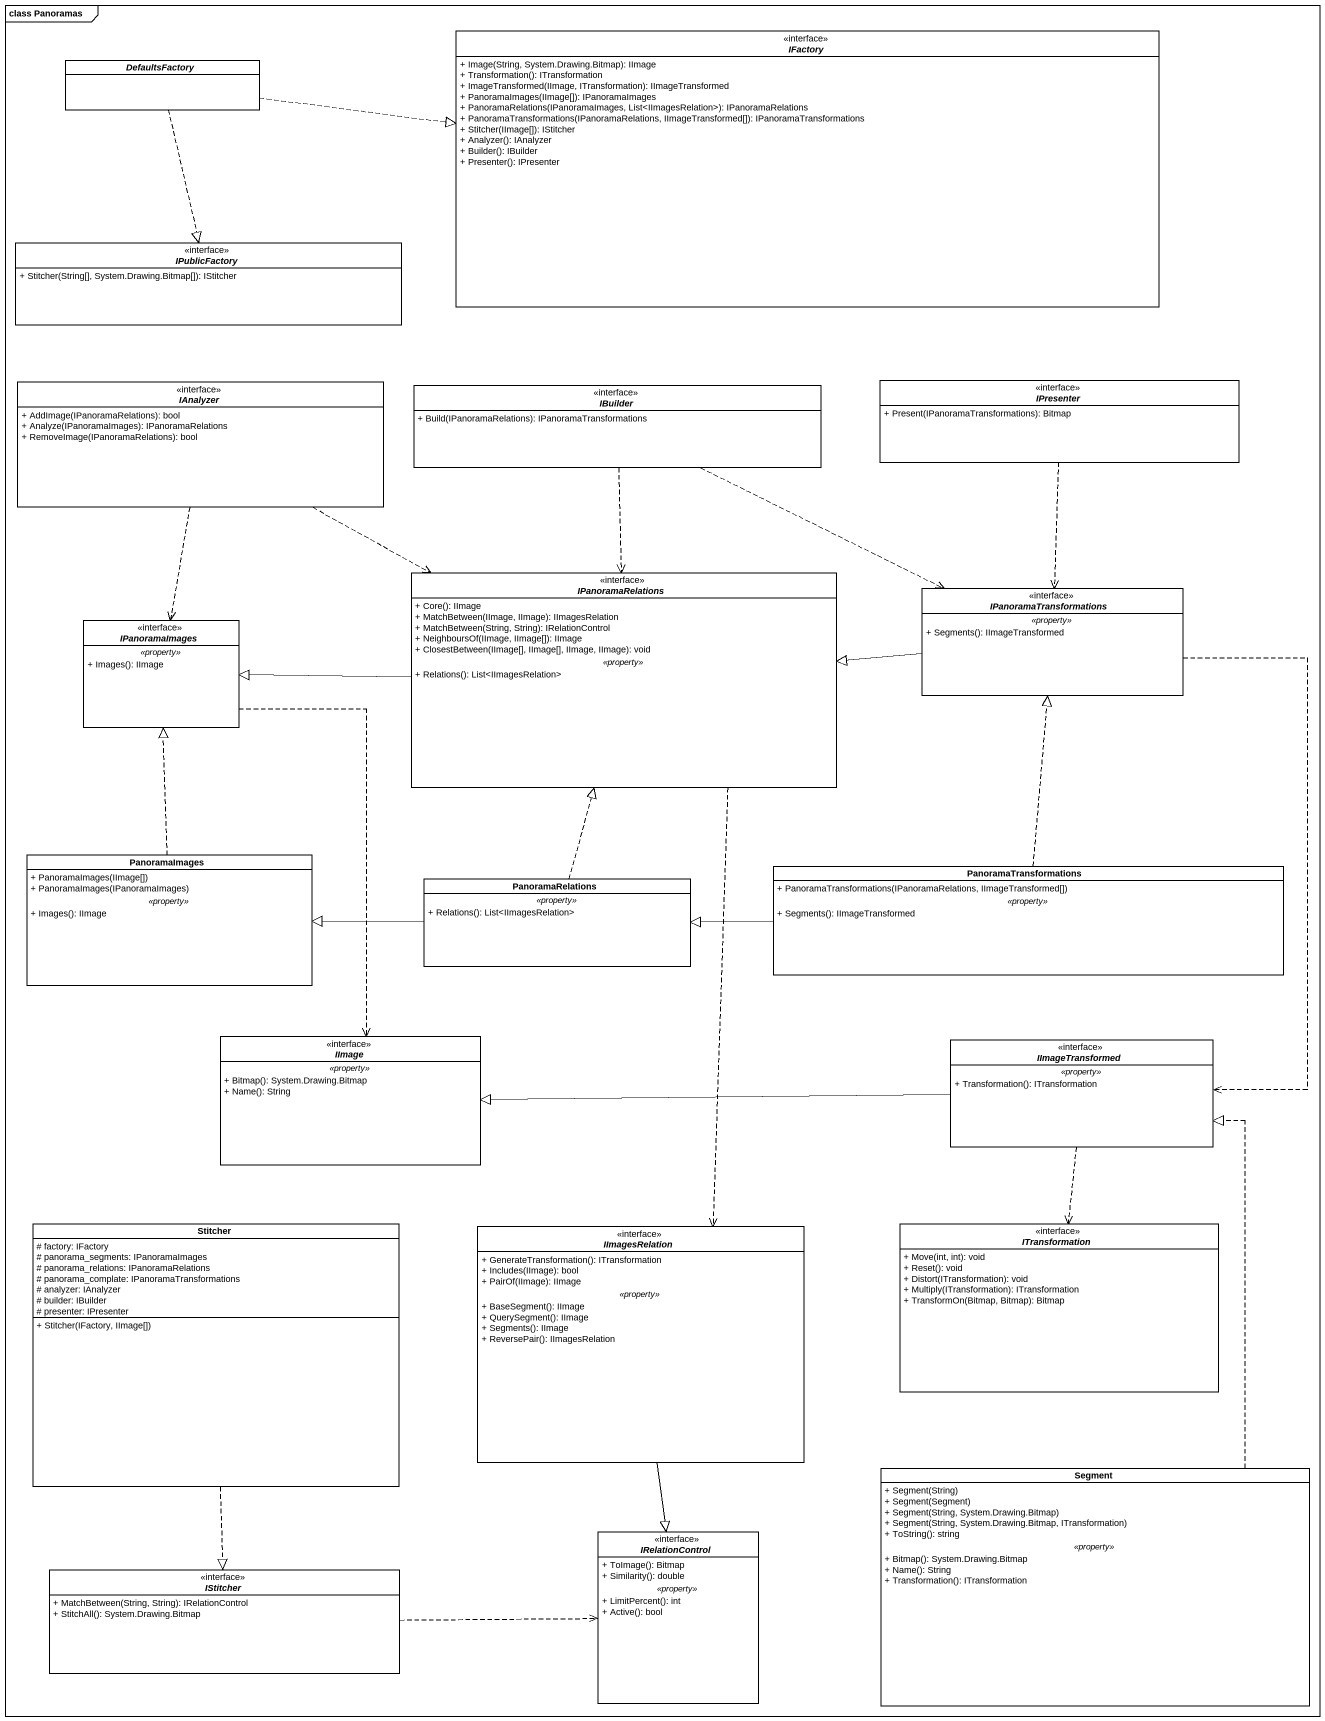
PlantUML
@startuml
mainframe class Panoramas
hide circle
hide empty members
skinparam classAttributeIconSize 0
abstract class DefaultsFactory #FFFFFF
interface IFactory #FFFFFF {
  + Image(String, System.Drawing.Bitmap): IImage
  + Transformation(): ITransformation
  + ImageTransformed(IImage, ITransformation): IImageTransformed
  + PanoramaImages(IImage[]): IPanoramaImages
  + PanoramaRelations(IPanoramaImages, List<IImagesRelation>): IPanoramaRelations
  + PanoramaTransformations(IPanoramaRelations, IImageTransformed[]): IPanoramaTransformations
  + Stitcher(IImage[]): IStitcher
  + Analyzer(): IAnalyzer
  + Builder(): IBuilder
  + Presenter(): IPresenter
}
interface IPublicFactory #FFFFFF {
  + Stitcher(String[], System.Drawing.Bitmap[]): IStitcher
}
interface IAnalyzer #FFFFFF {
  + AddImage(IPanoramaRelations): bool
  + Analyze(IPanoramaImages): IPanoramaRelations
  + RemoveImage(IPanoramaRelations): bool
}
interface IBuilder #FFFFFF {
  + Build(IPanoramaRelations): IPanoramaTransformations
}
interface IPresenter #FFFFFF {
  + Present(IPanoramaTransformations): Bitmap
}
interface IPanoramaRelations #FFFFFF {
  + Core(): IImage
  + MatchBetween(IImage, IImage): IImagesRelation
  + MatchBetween(String, String): IRelationControl
  + NeighboursOf(IImage, IImage[]): IImage
  + ClosestBetween(IImage[], IImage[], IImage, IImage): void
  .. <<property>> ..
  + Relations(): List<IImagesRelation>
}
interface IPanoramaTransformations #FFFFFF {
  .. <<property>> ..
  + Segments(): IImageTransformed
}
interface IPanoramaImages #FFFFFF {
  .. <<property>> ..
  + Images(): IImage
}
class PanoramaImages #FFFFFF {
  + PanoramaImages(IImage[])
  + PanoramaImages(IPanoramaImages)
  .. <<property>> ..
  + Images(): IImage
}
class PanoramaRelations #FFFFFF {
  .. <<property>> ..
  + Relations(): List<IImagesRelation>
}
class PanoramaTransformations #FFFFFF {
  + PanoramaTransformations(IPanoramaRelations, IImageTransformed[])
  .. <<property>> ..
  + Segments(): IImageTransformed
}
interface IImage #FFFFFF {
  .. <<property>> ..
  + Bitmap(): System.Drawing.Bitmap
  + Name(): String
}
interface IImageTransformed #FFFFFF {
  .. <<property>> ..
  + Transformation(): ITransformation
}
class Stitcher #FFFFFF {
  # factory: IFactory
  # panorama_segments: IPanoramaImages
  # panorama_relations: IPanoramaRelations
  # panorama_complate: IPanoramaTransformations
  # analyzer: IAnalyzer
  # builder: IBuilder
  # presenter: IPresenter
  + Stitcher(IFactory, IImage[])
}
interface IImagesRelation #FFFFFF {
  + GenerateTransformation(): ITransformation
  + Includes(IImage): bool
  + PairOf(IImage): IImage
  .. <<property>> ..
  + BaseSegment(): IImage
  + QuerySegment(): IImage
  + Segments(): IImage
  + ReversePair(): IImagesRelation
}
interface ITransformation #FFFFFF {
  + Move(int, int): void
  + Reset(): void
  + Distort(ITransformation): void
  + Multiply(ITransformation): ITransformation
  + TransformOn(Bitmap, Bitmap): Bitmap
}
class Segment #FFFFFF {
  + Segment(String)
  + Segment(Segment)
  + Segment(String, System.Drawing.Bitmap)
  + Segment(String, System.Drawing.Bitmap, ITransformation)
  + ToString(): string
  .. <<property>> ..
  + Bitmap(): System.Drawing.Bitmap
  + Name(): String
  + Transformation(): ITransformation
}
interface IRelationControl #FFFFFF {
  + ToImage(): Bitmap
  + Similarity(): double
  .. <<property>> ..
  + LimitPercent(): int
  + Active(): bool
}
interface IStitcher #FFFFFF {
  + MatchBetween(String, String): IRelationControl
  + StitchAll(): System.Drawing.Bitmap
}
DefaultsFactory .right.|> IFactory
DefaultsFactory ..|> IPublicFactory
IAnalyzer .right.> IPanoramaRelations
IAnalyzer ..> IPanoramaImages
IBuilder ..> IPanoramaRelations
IBuilder .right.> IPanoramaTransformations
IPresenter ..> IPanoramaTransformations
IPanoramaRelations -left-|> IPanoramaImages
IPanoramaRelations ..> IImagesRelation
IPanoramaTransformations -left-|> IPanoramaRelations
IPanoramaTransformations ..> IImageTransformed
IPanoramaImages ..> IImage
PanoramaImages .up.|> IPanoramaImages
PanoramaRelations .up.|> IPanoramaRelations
PanoramaRelations -left-|> PanoramaImages
PanoramaTransformations .up.|> IPanoramaTransformations
PanoramaTransformations -left-|> PanoramaRelations
IImageTransformed -left-|> IImage
IImageTransformed ..> ITransformation
Stitcher ..|> IStitcher
IImagesRelation --|> IRelationControl
Segment .up.|> IImageTransformed
IStitcher .right.> IRelationControl
@enduml
